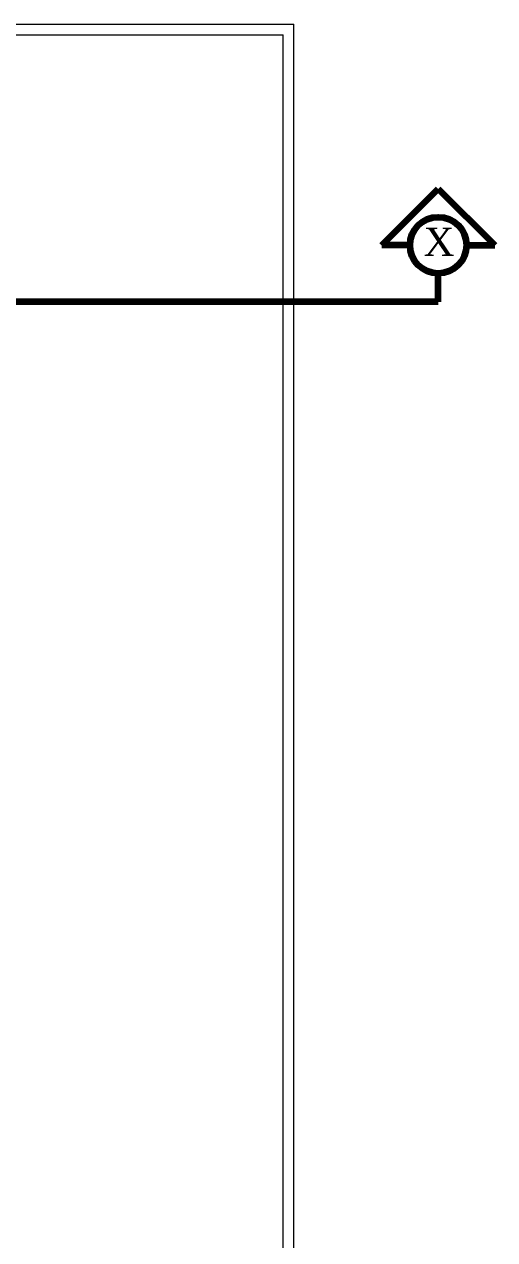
# Model space of a CAD drawing. Header units: inches. Extents: x -59 to 212, y 9 to 737.
# Drawn here: x 111.61 to 127.28, y 322.38 to 362.85 of the extents above; entities that cross this region are included whole.
import ezdxf

# ---------------------------------------------------------------- set-up
doc = ezdxf.new("R2010")
doc.units = ezdxf.units.IN
doc.header["$MEASUREMENT"] = 0
doc.linetypes.add('LÍNEAS_OCULTAS2', pattern=[4.7625, 3.175, -1.5875])
doc.layers.add('arco', color=51, linetype='LÍNEAS_OCULTAS2', lineweight=35)
doc.layers.add('EJES', color=2, linetype='Continuous', lineweight=100)
doc.styles.get("Standard").update_dxf_attribs({"font": 'arial.ttf'})

msp = doc.modelspace()

# ---------------------------------------------------------------- linework, layer by layer
at = {"color": 18, "lineweight": 0, "true_color": 0x000000}
for p, q in [((111.19119, 362.84803), (120.58574, 362.84803)), ((120.58574, 296.14676), (120.58574, 362.84803)), ((111.19119, 362.49573), (120.23344, 362.49573)), ((120.23344, 296.49906), (120.23344, 362.49573))]:
    msp.add_line(p, q, dxfattribs=at)
at = {"layer": 'EJES', "color": 18, "true_color": 0x000000}
for p, q in [((123.51833, 355.49106), (125.39724, 357.36997)), ((125.39724, 357.36997), (127.27615, 355.49106)), ((124.45779, 355.49106), (123.51833, 355.49106)), ((126.3367, 355.49106), (127.27615, 355.49106)), ((125.39724, 353.61215), (125.39724, 354.5516)), ((125.39724, 353.61215), (61.15775, 353.61215))]:
    msp.add_line(p, q, dxfattribs=at)
msp.add_circle((125.39724, 355.49106), 0.93945, dxfattribs=at)

# ---------------------------------------------------------------- texts
at = {"layer": 'arco', "color": 18, "true_color": 0x000000, "insert": (124.90892, 356.07696), "char_height": 0.9394545, "width": 0.5479471, "attachment_point": 1}
msp.add_mtext('{\\fTimes New Roman|b0|i0|c0|p18;X}', dxfattribs=at)

doc.saveas('drawing.dxf')
